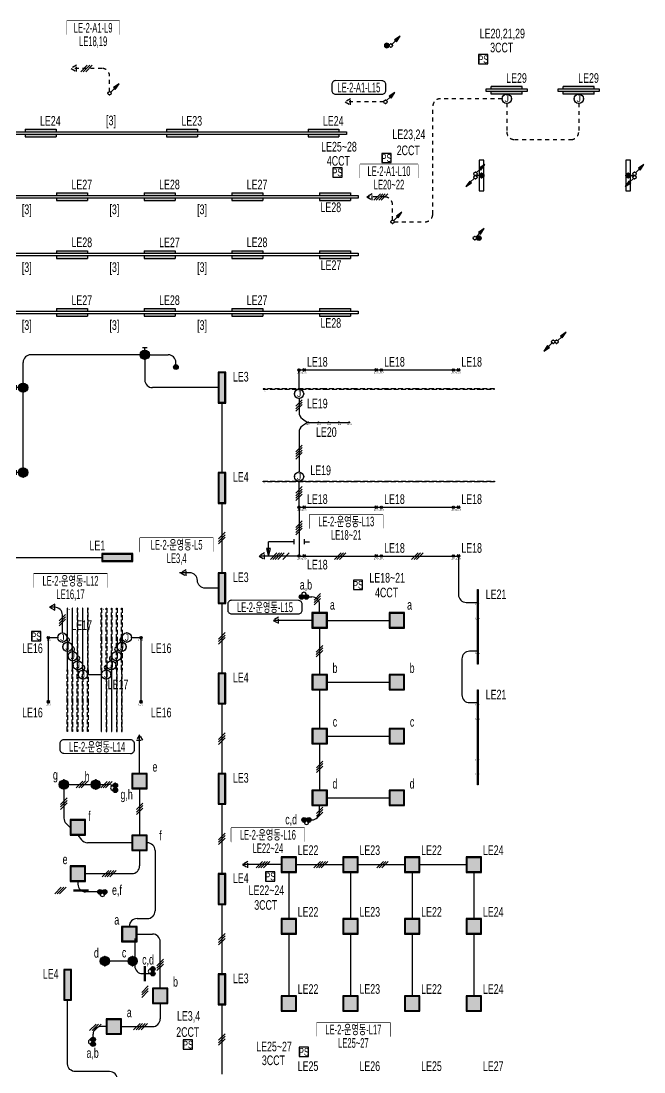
# Model space of a CAD drawing. Header units: millimetres. Extents: x 86947 to 500447, y -530175 to 1059536.
# Drawn here: x 153243 to 177466, y -99159 to -58287 of the extents above; entities that cross this region are included whole.
import ezdxf
from ezdxf.enums import TextEntityAlignment as Align

# ---------------------------------------------------------------- set-up
doc = ezdxf.new("R2010")
doc.units = ezdxf.units.MM
doc.header["$LTSCALE"] = 150
doc.set_wipeout_variables(frame=1)
doc.linetypes.add('D1', pattern=[3, 1, -1, 1])
doc.linetypes.add('DASHED2', pattern=[0.375, 0.25, -0.125])
for name, color, linetype in [('------01 Distribution Panel', 3, 'Continuous'), ('------03 Lighting Fixture', 3, 'Continuous'), ('------04 Lighting Switch', 2, 'Continuous'), ('------04 Number of Strands (가닥수)', 1, 'Continuous'), ('-----20 General Symbol', 3, 'Continuous'), ('-----21 Embeded Wire in Ceiling or Wall', 4, 'Continuous'), ('-----23 Concealed or Exposed Wire', 4, 'D1'), ('-----28 Race Way', 1, 'Continuous'), ('-----29 Indicator', 1, 'Continuous'), ('e', 1, 'Continuous'), ('I-C-LIGHT', 10, 'Continuous')]:
    doc.layers.add(name, color=color, linetype=linetype)
doc.styles.add('ELEC', font='Dotum.ttf')

# ---------------------------------------------------------------- blocks, each defined once
blk = doc.blocks.new('D12')
at = {"linetype": 'Continuous'}
blk.add_lwpolyline([(600, -90), (600, 90), (-600, 90), (-600, -90)], close=True, dxfattribs=at)
blk.add_circle((0, 0), 90, dxfattribs=at)
for p in [(-90, 0), (0, 90), (90, 0), (0, -90)]:
    blk.add_point(p)
blk = doc.blocks.new('E13')
at = {"layer": '------03 Lighting Fixture'}
blk.add_hatch(color=256, dxfattribs=at).paths.add_polyline_path([(-90, 180, 1), (90, 180, 1)])
for p, q in [((90, 0), (-90, 0)), ((0, 90), (0, 0))]:
    blk.add_line(p, q, dxfattribs=at)
blk.add_blockref('D12', (0, 180), dxfattribs=at)
blk = doc.blocks.new('*U16')
blk.add_lwpolyline([(150, 0), (-150, 0), (-150, -300), (150, -300)], close=True)
at = {"style": 'ELEC', "width": 0.6}
blk.add_text('PS', height=250, dxfattribs=at).set_placement((0, -150), align=Align.MIDDLE)
blk = doc.blocks.new('*U13')
h = blk.add_hatch(color=256)
edge = h.paths.add_edge_path()
edge.add_arc((0, -75), 75, 0, 360)
blk.add_circle((0, -75), 75)
blk = doc.blocks.new('*U14')
h = blk.add_hatch(color=256)
edge = h.paths.add_edge_path()
edge.add_arc((-75, -75), 75, 0, 360)
h = blk.add_hatch(color=256)
edge = h.paths.add_edge_path()
edge.add_arc((75, -75), 75, 0, 360)
for centre in [(-75, -75), (75, -75)]:
    blk.add_circle(centre, 75)
blk.add_arc((0, 0), 75, 0, 180)
blk.add_point((150, -75))
blk = doc.blocks.new('E17')
h = blk.add_hatch(color=256)
h.paths.add_polyline_path([(600, 100), (-600, 100), (-600, 0), (600, 0)])
h.paths.add_polyline_path([(600, -100), (-600, -100), (-600, -200), (600, -200)])
for p, q in [((-600, 100), (600, 100)), ((-600, 100), (-600, 0)), ((600, 100), (600, 0)), ((600, 100), (600, 0)), ((-600, -100), (-600, -200)), ((-600, -200), (600, -200)), ((600, -100), (600, -200))]:
    blk.add_line(p, q)
blk = doc.blocks.new('E16')
at = {"linetype": 'Continuous'}
h = blk.add_hatch(color=256, dxfattribs=at)
h.dxf.hatch_style = 1
h.paths.add_polyline_path([(570, -120), (570, 120), (-570, 120), (-570, -120)])
blk.add_lwpolyline([(600, 150), (-600, 150), (-600, -150), (600, -150)], close=True, dxfattribs=at)
at = {"color": 1, "linetype": 'Continuous'}
blk.add_lwpolyline([(570, 120), (-570, 120), (-570, -120), (570, -120)], close=True, dxfattribs=at)
blk = doc.blocks.new('D06')
for p, q in [((-75, 0), (0, 0)), ((0, -75), (0, 75))]:
    blk.add_line(p, q)
at = {"linetype": 'Continuous'}
blk.add_circle((-225, 0), 150, dxfattribs=at)
for p in [(-375, 0), (-225, 150), (-75, 0), (-225, -150)]:
    blk.add_point(p)
blk = doc.blocks.new('E06')
blk.add_hatch(color=256).paths.add_polyline_path([(-75, 0, 1), (-375, 0, 1)])
blk.add_blockref('D06', (0, 0))
blk = doc.blocks.new('E21')
h = blk.add_hatch(color=256)
h.dxf.hatch_style = 1
h.paths.add_polyline_path([(-270, 270), (-270, -270), (270, -270), (270, 270)])
blk.add_lwpolyline([(-300, -300), (300, -300), (300, 300), (-300, 300)], close=True)
at = {"color": 1, "linetype": 'Continuous'}
blk.add_lwpolyline([(-270, -270), (270, -270), (270, 270), (-270, 270)], close=True, dxfattribs=at)
blk = doc.blocks.new('l-pen3')
at = {"layer": 'I-C-LIGHT', "color": 1}
for p, q in [((1500900, 242206), (1500897, 242206)), ((1500953, 242206), (1500903, 242206)), ((1500928, 242236), (1500928, 242234)), ((1500928, 242181), (1500928, 242231)), ((1500928, 242175), (1500928, 242178)), ((1500956, 242206), (1500958, 242206))]:
    blk.add_line(p, q, dxfattribs=at)
at = {"layer": 'I-C-LIGHT', "color": 6}
blk.add_circle((1500928, 242206), 17.5, dxfattribs=at)
at = {"layer": 'I-C-LIGHT', "color": 9}
for radius in [12.5, 12]:
    blk.add_circle((1500928, 242206), radius, dxfattribs=at)
at = {"layer": 'I-C-LIGHT', "color": 9, "insert": (1500928, 242128), "char_height": 60, "width": 294.84, "attachment_point": 5, "style": 'ELEC'}
blk.add_mtext('LP-4', dxfattribs=at)
blk = doc.blocks.new('LD-3')
at = {"layer": 'I-C-LIGHT', "color": 1}
for p, q in [((851536, 286856), (851443, 286950)), ((851536, 286950), (851443, 286856))]:
    blk.add_line(p, q, dxfattribs=at)
at = {"layer": 'I-C-LIGHT', "color": 5}
for radius in [46.2, 21.1, 15.8]:
    blk.add_circle((851490, 286903), radius, dxfattribs=at)
at = {"layer": 'I-C-LIGHT', "color": 251}
blk.add_circle((851490, 286903), 15, dxfattribs=at)
at = {"layer": 'I-C-LIGHT', "color": 9, "insert": (851490, 286799), "char_height": 60, "width": 195.11, "attachment_point": 5, "style": 'ELEC'}
blk.add_mtext('LD-3', dxfattribs=at)
blk = doc.blocks.new('2F 인테리어')
at = {"layer": 'I-C-LIGHT', "linetype": 'DASHED2', "ltscale": 5, "elevation": 0}
for points in [[(-88444, -72585), (-89644, -72585), (-89644, -72605), (-88444, -72605)], [(-87244, -72585), (-88444, -72585), (-88444, -72605), (-87244, -72605)], [(-86044, -72585), (-87244, -72585), (-87244, -72605), (-86044, -72605)], [(-84844, -72585), (-86044, -72585), (-86044, -72605), (-84844, -72605)], [(-83644, -72585), (-84844, -72585), (-84844, -72605), (-83644, -72605)], [(-82444, -72585), (-83644, -72585), (-83644, -72605), (-82444, -72605)], [(-81244, -72585), (-82444, -72585), (-82444, -72605), (-81244, -72605)], [(-80644, -72585), (-81244, -72585), (-81244, -72605), (-80644, -72605)], [(-88444, -76205), (-89644, -76205), (-89644, -76185), (-88444, -76185)], [(-87244, -76205), (-88444, -76205), (-88444, -76185), (-87244, -76185)], [(-86044, -76205), (-87244, -76205), (-87244, -76185), (-86044, -76185)], [(-84844, -76205), (-86044, -76205), (-86044, -76185), (-84844, -76185)], [(-83644, -76205), (-84844, -76205), (-84844, -76185), (-83644, -76185)], [(-82444, -76205), (-83644, -76205), (-83644, -76185), (-82444, -76185)], [(-81244, -76205), (-82444, -76205), (-82444, -76185), (-81244, -76185)], [(-80644, -76205), (-81244, -76205), (-81244, -76185), (-80644, -76185)], [(-97249, -82315), (-97249, -81115), (-97269, -81115), (-97269, -82315)], [(-97049, -82315), (-97049, -81115), (-97069, -81115), (-97069, -82315)], [(-96849, -82315), (-96849, -81115), (-96869, -81115), (-96869, -82315)], [(-96649, -82315), (-96649, -81115), (-96669, -81115), (-96669, -82315)], [(-96449, -82315), (-96449, -81115), (-96469, -81115), (-96469, -82315)], [(-95944, -82315), (-95944, -81115), (-95924, -81115), (-95924, -82315)], [(-95744, -82315), (-95744, -81115), (-95724, -81115), (-95724, -82315)], [(-95544, -82315), (-95544, -81115), (-95524, -81115), (-95524, -82315)], [(-95344, -82315), (-95344, -81115), (-95324, -81115), (-95324, -82315)], [(-95144, -82315), (-95144, -81115), (-95124, -81115), (-95124, -82315)], [(-97249, -83515), (-97249, -82315), (-97269, -82315), (-97269, -83515)], [(-97049, -83515), (-97049, -82315), (-97069, -82315), (-97069, -83515)], [(-96849, -83515), (-96849, -82315), (-96869, -82315), (-96869, -83515)], [(-96649, -83515), (-96649, -82315), (-96669, -82315), (-96669, -83515)], [(-96449, -83515), (-96449, -82315), (-96469, -82315), (-96469, -83515)], [(-95944, -83515), (-95944, -82315), (-95924, -82315), (-95924, -83515)], [(-95744, -83515), (-95744, -82315), (-95724, -82315), (-95724, -83515)], [(-95544, -83515), (-95544, -82315), (-95524, -82315), (-95524, -83515)], [(-95344, -83515), (-95344, -82315), (-95324, -82315), (-95324, -83515)], [(-95144, -83515), (-95144, -82315), (-95124, -82315), (-95124, -83515)], [(-97249, -83515), (-97249, -84715), (-97269, -84715), (-97269, -83515)], [(-97049, -83515), (-97049, -84715), (-97069, -84715), (-97069, -83515)], [(-96849, -83515), (-96849, -84715), (-96869, -84715), (-96869, -83515)], [(-96649, -83515), (-96649, -84715), (-96669, -84715), (-96669, -83515)], [(-96449, -83515), (-96449, -84715), (-96469, -84715), (-96469, -83515)], [(-95944, -83515), (-95944, -84715), (-95924, -84715), (-95924, -83515)], [(-95744, -83515), (-95744, -84715), (-95724, -84715), (-95724, -83515)], [(-95544, -83515), (-95544, -84715), (-95524, -84715), (-95524, -83515)], [(-95344, -83515), (-95344, -84715), (-95324, -84715), (-95324, -83515)], [(-95144, -83515), (-95144, -84715), (-95124, -84715), (-95124, -83515)], [(-97249, -84715), (-97249, -85915), (-97269, -85915), (-97269, -84715)], [(-97049, -84715), (-97049, -85915), (-97069, -85915), (-97069, -84715)], [(-96849, -84715), (-96849, -85915), (-96869, -85915), (-96869, -84715)], [(-96649, -84715), (-96649, -85915), (-96669, -85915), (-96669, -84715)], [(-96449, -84715), (-96449, -85915), (-96469, -85915), (-96469, -84715)], [(-95944, -84715), (-95944, -85915), (-95924, -85915), (-95924, -84715)], [(-95744, -84715), (-95744, -85915), (-95724, -85915), (-95724, -84715)], [(-95544, -84715), (-95544, -85915), (-95524, -85915), (-95524, -84715)], [(-95344, -84715), (-95344, -85915), (-95324, -85915), (-95324, -84715)], [(-95144, -84715), (-95144, -85915), (-95124, -85915), (-95124, -84715)]]:
    blk.add_lwpolyline(points, close=True, dxfattribs=at)
at = {"layer": 'I-C-LIGHT', "color": 1}
for points in [[(-81311, -80395), (-81281, -80395), (-81281, -83295), (-81311, -83295)], [(-81311, -84295), (-81281, -84295), (-81281, -87995), (-81311, -87995)]]:
    blk.add_lwpolyline(points, close=True, dxfattribs=at)
at = {"layer": 'I-C-LIGHT', "color": 4}
for points in [[(-81296, -80395), (-81296, -83295)], [(-81296, -84295), (-81296, -87995)]]:
    blk.add_lwpolyline(points, dxfattribs=at)
at = {"layer": 'I-C-LIGHT'}
for name, p in [('LD-3', (-939736, -358758)), ('LD-3', (-939536, -358758)), ('LD-3', (-936736, -358758)), ('LD-3', (-936536, -358758)), ('LD-3', (-933736, -358758)), ('LD-3', (-933536, -358758)), ('l-pen3', (-1588824, -316101)), ('l-pen3', (-1588424, -316101)), ('l-pen3', (-1588024, -316101)), ('l-pen3', (-1587624, -316101)), ('l-pen3', (-1587224, -316101)), ('LD-3', (-939736, -364098)), ('LD-3', (-939536, -364098)), ('LD-3', (-936736, -364098)), ('LD-3', (-936536, -364098)), ('LD-3', (-933736, -364098)), ('LD-3', (-933536, -364098)), ('LD-3', (-939736, -365998)), ('LD-3', (-939536, -365998)), ('LD-3', (-936736, -365998)), ('LD-3', (-936536, -365998)), ('LD-3', (-933736, -365998)), ('LD-3', (-933536, -365998)), ('l-pen3', (-1582224, -323101)), ('l-pen3', (-1582224, -323651)), ('LD-3', (-949486, -369168)), ('LD-3', (-945886, -369168)), ('l-pen3', (-1582224, -325001)), ('LD-3', (-949486, -371668)), ('LD-3', (-945886, -371668)), ('l-pen3', (-1582224, -327001)), ('l-pen3', (-1582224, -327551)), ('l-pen3', (-1582224, -329151)), ('l-pen3', (-1582224, -329701))]:
    blk.add_blockref(name, p, dxfattribs=at)
at = {"layer": 'I-C-LIGHT', "color": 9, "char_height": 60, "width": 195.11, "attachment_point": 5, "style": 'ELEC'}
for insert in [(-89597, -72655), (-89597, -76255), (-97201, -81165, 0), (-95876, -81165, 0)]:
    blk.add_mtext('T5', dxfattribs=dict(at, insert=insert))
blk = doc.blocks.new('O01')
blk.add_hatch(color=256).paths.add_polyline_path([(-149, -218), (-218, -149), (-368, -368)])
blk.add_line((-46, -46), (-184, -184))
blk.add_lwpolyline([(-368, -368), (-149, -218), (-218, -149), (-368, -368)])
blk.add_circle((0, 0), 65)
for p in [(-65, 0), (-65, 0), (0, 65), (0, 65), (65, 0), (65, 0), (0, -65), (0, -65)]:
    blk.add_point(p)
blk = doc.blocks.new('O07')
blk.add_lwpolyline([(0, -100), (173, 0), (0, 100)], close=True)
blk = doc.blocks.new('O04')
blk.add_circle((0, 0), 150)
for p in [(-150, 0), (0, 150), (150, 0), (0, -150)]:
    blk.add_point(p)
at = {"style": 'ELEC'}
blk.add_text('J', height=214, dxfattribs=at).set_placement((0, 0), align=Align.MIDDLE)
blk = doc.blocks.new('*U45')
at = {"color": 0}
for p, q in [((-186, -106), (26, 106)), ((-106, -106), (106, 106)), ((-26, -106), (186, 106))]:
    blk.add_line(p, q, dxfattribs=at)
blk = doc.blocks.new('*U48')
at = {"color": 0}
for p, q in [((-226, -106), (-14, 106)), ((-146, -106), (66, 106)), ((-66, -106), (146, 106)), ((14, -106), (226, 106))]:
    blk.add_line(p, q, dxfattribs=at)
blk = doc.blocks.new('*U47')
at = {"color": 0}
for p, q in [((-306, -106), (-94, 106)), ((-226, -106), (-14, 106)), ((-146, -106), (66, 106)), ((-66, -106), (146, 106)), ((94, -106), (306, 106))]:
    blk.add_line(p, q, dxfattribs=at)
blk = doc.blocks.new('D01')
at = {"linetype": 'Continuous'}
blk.add_circle((0, 0), 150, dxfattribs=at)
for p in [(-150, 0), (0, 150), (150, 0), (0, -150)]:
    blk.add_point(p)
blk = doc.blocks.new('직부등')
at = {"layer": '------03 Lighting Fixture'}
blk.add_hatch(color=256, dxfattribs=at).paths.add_polyline_path([(150, 0, 1), (-150, 0, 1)])
at = {"layer": '------03 Lighting Fixture', "color": 2}
blk.add_blockref('D01', (0, 0), dxfattribs=at)

msp = doc.modelspace()

# ---------------------------------------------------------------- linework, layer by layer
at = {"layer": '------01 Distribution Panel', "color": 1}
for points in [[(155021, -58812), (157076, -58812), (157076, -58287), (155021, -58287)], [(166424, -64386), (168679, -64386), (168679, -63861), (166424, -63861)], [(164462, -78013), (167317, -78013), (167317, -77488), (164462, -77488)], [(157865, -78918), (160720, -78918), (160720, -78393), (157865, -78393)], [(153741, -80317), (156596, -80317), (156596, -79792), (153741, -79792)], [(161415, -90196), (164270, -90196), (164270, -89671), (161415, -89671)], [(164739, -97767), (167594, -97767), (167594, -97242), (164739, -97242)]]:
    msp.add_lwpolyline(points, close=True, dxfattribs=at)
at = {"layer": '-----21 Embeded Wire in Ceiling or Wall'}
for p, q in [((157874, -71265), (153624, -71265)), ((158054, -71445), (158054, -72245)), ((158234, -71265), (158964, -71265)), ((153324, -72365), (153324, -71565)), ((159264, -71655), (159264, -71565)), ((153324, -75665), (153324, -72725)), ((160904, -72545), (158354, -72545)), ((164424, -80685), (164554, -80685)), ((154551, -81085), (154351, -81085)), ((164854, -81295), (164854, -80985)), ((154851, -82085), (154851, -81385)), ((154911, -88163), (154911, -89282)), ((155099, -87983), (155966, -87983)), ((156326, -87983), (156655, -87983)), ((156817, -88022), (156757, -88001)), ((155154, -89645), (155002, -89498)), ((155454, -89945), (155591, -90126)), ((157554, -90245), (155830, -90245)), ((157854, -90545), (157854, -91145)), ((158454, -90545), (158454, -92895)), ((155754, -91445), (157554, -91445)), ((155454, -91745), (155454, -91855)), ((156226, -92155), (155754, -92155)), ((157754, -93195), (158154, -93195)), ((157754, -93795), (158354, -93795)), ((158654, -95895), (158654, -94095)), ((158654, -96495), (158654, -97095)), ((156554, -97395), (156344, -97395)), ((157154, -97395), (158354, -97395)), ((156044, -97805), (156044, -97695))]:
    msp.add_line(p, q, dxfattribs=at)
for points in [[(164054, -72605), (164054, -71901)], [(164100, -71855), (164207, -71855)], [(164300, -71855), (167007, -71855)], [(167100, -71855), (167207, -71855)], [(167300, -71855), (170007, -71855)], [(170100, -71855), (170207, -71855)], [(161054, -73145), (161054, -75845)], [(164421, -73895), (164786, -73895)], [(164821, -73895), (165184, -73895)], [(165221, -73895), (165586, -73895)], [(165621, -73895), (165986, -73895)], [(164054, -77149), (164054, -76185)], [(161054, -77045), (161054, -79745)], [(164054, -77241), (164054, -79049)], [(164100, -77195), (164207, -77195)], [(164300, -77195), (167007, -77195)], [(167100, -77195), (167207, -77195)], [(167300, -77195), (170007, -77195)], [(170100, -77195), (170207, -77195)], [(152254, -79150), (156387, -79150)], [(164007, -79095), (162507, -79095)], [(164100, -79095), (164207, -79095)], [(164300, -79095), (167007, -79095)], [(167100, -79095), (167207, -79095)], [(167300, -79095), (170007, -79095)], [(170100, -79095), (170207, -79095)], [(161054, -80945), (161054, -83645)], [(154304, -82311), (154304, -84719)], [(154350, -82265), (154671, -82265)], [(157536, -82265), (157857, -82265)], [(157904, -82311), (157904, -84719)], [(155831, -83705), (156376, -83705)], [(161054, -84845), (161054, -87545)], [(157854, -87545), (157854, -86045)], [(157854, -88145), (157854, -89945)], [(161054, -88745), (161054, -91445)], [(161054, -92645), (161054, -95345)], [(157404, -94845), (156608, -94845)], [(161054, -96545), (161054, -99245)]]:
    msp.add_lwpolyline(points, dxfattribs=at)
for points in [[(164054, -72965), (164054, -73507, 0.245816), (164183, -73754), (164386, -73895), (164183, -74036, 0.245816), (164054, -74283), (164054, -75825)], [(170254, -79141), (170254, -80595, 0.414214), (170554, -80895), (170992, -80895)], [(160904, -80345), (160404, -80345, -0.414214), (160104, -80045, 0.414214), (159804, -79745), (159404, -79745)], [(155051, -82445, 0.932197), (155031, -82265)], [(157176, -82265, 0.932197), (157156, -82445)], [(155251, -82805, 0.932197), (155231, -82625)], [(156976, -82625, 0.932197), (156956, -82805)], [(170986, -82795), (170686, -82795, 0.414214), (170386, -83095), (170386, -84495, 0.414214), (170686, -84795), (170986, -84795)], [(155451, -83165, 0.932197), (155431, -82985)], [(155651, -83525, 0.932197), (155631, -83345)], [(156576, -83345, 0.932197), (156556, -83525)], [(156776, -82985, 0.932197), (156756, -83165)], [(157666, -93972), (157666, -95035, 0.414214), (157966, -95335), (158279, -95335)], [(156987, -99845), (156987, -99445, 0.414214), (156687, -99145), (155354, -99145, -0.414214), (155054, -98845), (155054, -96370)]]:
    msp.add_lwpolyline(points, format="xyb", dxfattribs=at)
at = {"layer": '-----21 Embeded Wire in Ceiling or Wall', "elevation": 0}
for points in [[(164554, -81595), (163054, -81595)], [(165154, -81595), (167554, -81595)], [(164854, -81895), (164853, -83695)], [(165154, -83995), (167554, -83995)], [(164854, -84295), (164854, -85795)], [(165154, -86095), (167554, -86095)], [(164854, -86395), (164854, -88195)], [(165154, -88495), (167554, -88495)], [(163354, -91095), (161854, -91095)], [(163954, -91095), (165754, -91095)], [(166354, -91095), (168154, -91095)], [(168754, -91095), (170554, -91095)], [(163654, -91395), (163654, -93195)], [(166054, -91395), (166054, -93195)], [(168454, -91395), (168454, -93195)], [(170854, -91395), (170854, -93195)], [(163654, -93795), (163654, -96195)], [(166054, -93795), (166054, -96195)], [(168454, -93795), (168454, -96195)], [(170854, -93795), (170854, -96195)]]:
    msp.add_lwpolyline(points, dxfattribs=at)
msp.add_lwpolyline([(164524, -89355), (164554, -89355, 0.414214), (164854, -89055), (164854, -88795)], format="xyb", dxfattribs=at)
at = {"layer": '-----21 Embeded Wire in Ceiling or Wall'}
for centre, start, end in [((153624, -71565), 90, 180), ((158964, -71565), 0, 90), ((158354, -72245), 180, 270), ((164554, -80985), 0, 90), ((154551, -81385), 0, 90), ((156655, -88283), 70.1039, 90), ((155211, -89282), 180, 225.8333), ((155830, -89945), 217.1292, 270), ((158154, -90545), 0, 90), ((157554, -91145), 270, 0), ((155754, -91855), 180, 270), ((158154, -92895), 270, 0), ((157754, -93495), 90, 180), ((158354, -94095), 0, 90), ((158354, -97095), 270, 0), ((156344, -97695), 90, 180)]:
    msp.add_arc(centre, 300, start, end, dxfattribs=at)
at = {"layer": '-----23 Concealed or Exposed Wire'}
for p, q in [((169254, -65795), (169254, -61610)), ((171950, -61310), (169554, -61310)), ((172130, -61490), (172130, -62595)), ((174930, -61490), (174930, -62595)), ((172430, -62895), (174630, -62895)), ((167754, -66095), (168954, -66095))]:
    msp.add_line(p, q, dxfattribs=at)
for points in [[(156689, -61030), (156689, -60430, 0.414214), (156389, -60130), (155189, -60130)], [(167689, -66030), (167689, -65430, 0.414214), (167389, -65130), (166689, -65130)]]:
    msp.add_lwpolyline(points, format="xyb", dxfattribs=at)
msp.add_lwpolyline([(167349, -61430), (165849, -61430)], dxfattribs=at)
for centre, start, end in [((169554, -61610), 90, 180), ((172430, -62595), 180, 270), ((174630, -62595), 270, 0), ((168954, -65795), 270, 0)]:
    msp.add_arc(centre, 300, start, end, dxfattribs=at)
at = {"layer": '-----28 Race Way', "elevation": 0}
for points in [[(171330, -60930), (172930, -60930), (172930, -61030), (171330, -61030)], [(174130, -60930), (175730, -60930), (175730, -61030), (174130, -61030)], [(166350, -65070), (166350, -65170), (103208, -65170), (103208, -65070)], [(166350, -67320), (166350, -67420), (103208, -67420), (103208, -67320)], [(166350, -69570), (166350, -69670), (103208, -69670), (103208, -69570)]]:
    msp.add_lwpolyline(points, close=True, dxfattribs=at)
at = {"layer": '-----28 Race Way'}
msp.add_lwpolyline([(165904, -62595), (165904, -62695), (103604, -62695), (103604, -62595)], close=True, dxfattribs=at)
at = {"layer": '-----29 Indicator'}
for p, q in [((163854, -78438), (163854, -78638)), ((164254, -78438), (164254, -78638)), ((162868, -79095), (162868, -78538)), ((163854, -78538), (162868, -78538))]:
    msp.add_line(p, q, dxfattribs=at)
at = {"layer": '-----29 Indicator', "color": 1}
for p, q in [((162943, -78795), (162793, -78795)), ((162793, -78795), (162868, -79095)), ((162868, -79095), (162943, -78795))]:
    msp.add_line(p, q, dxfattribs=at)
at = {"color": 1, "linetype": 'Continuous'}
for points in [[(165329, -60981, 0.414214), (165479, -61131), (167279, -61136, 0.414214), (167429, -60986), (167429, -60761, 0.414214), (167279, -60611), (165479, -60606, 0.414214), (165329, -60756)], [(161279, -81191, 0.414214), (161429, -81341), (164029, -81346, 0.414214), (164179, -81196), (164179, -80971, 0.414214), (164029, -80821), (161429, -80816, 0.414214), (161279, -80966)], [(154754, -86615, 0.414214), (154904, -86765), (157504, -86770, 0.414214), (157654, -86620), (157654, -86395, 0.414214), (157504, -86245), (154904, -86240, 0.414214), (154754, -86390)]]:
    msp.add_lwpolyline(points, format="xyb", close=True, dxfattribs=at)
at = {"layer": 'e'}
for points in [[(154275, -92100, 0, 0, 0), (155275, -92100, 90, 90, 0), (155875, -92100, 0, 0, 0)], [(158062, -96435, 0, 0, 0), (158062, -95635, 90, 90, 0), (158062, -95035, 0, 0, 0)]]:
    msp.add_lwpolyline(points, format="xyseb", dxfattribs=at)

# ---------------------------------------------------------------- block references
at = {"layer": '------03 Lighting Fixture', "color": 3, "rotation": 180}
for p in [(172130, -61030), (174930, -61030)]:
    msp.add_blockref('E17', p, dxfattribs=at)
at = {"layer": '------03 Lighting Fixture', "color": 3}
for p in [(154004, -62595), (159504, -62595), (165004, -62595), (155226, -65070), (158634, -65070), (162042, -65070), (165450, -65070), (155226, -67320), (158634, -67320), (162042, -67320), (165450, -67320), (155226, -69570), (158634, -69570), (162042, -69570), (165450, -69570)]:
    msp.add_blockref('E17', p, dxfattribs=at)
at = {"layer": '------03 Lighting Fixture'}
for name, p, rotation in [('E13', (170974, -64295), 270), ('E13', (177034, -64295), 89.99999999999999), ('E16', (161054, -72545), 270), ('E16', (161054, -76445), 270), ('E16', (161054, -80345), 270), ('E16', (161054, -84245), 270), ('E16', (161054, -88145), 270), ('E16', (161054, -92045), 270), ('E16', (155054, -95770), 270), ('E16', (161054, -95945), 270)]:
    msp.add_blockref(name, p, dxfattribs=dict(at, rotation=rotation))
at = {"layer": '------03 Lighting Fixture', "xscale": 1.2, "yscale": 1.2, "zscale": 1.2}
for p, rotation in [((158054, -70995), 89.99999999999993), ((153054, -72545), 180), ((153054, -75845), 180)]:
    msp.add_blockref('E06', p, dxfattribs=dict(at, rotation=rotation))
at = {"layer": '------03 Lighting Fixture'}
for name, p in [('E16', (156987, -79150)), ('E21', (164854, -81595)), ('E21', (167854, -81595)), ('E21', (164854, -83995)), ('E21', (167854, -83995)), ('E21', (164854, -86095)), ('E21', (167854, -86095)), ('E21', (157854, -87845)), ('E21', (164854, -88495)), ('E21', (167854, -88495)), ('E21', (155454, -89645)), ('E21', (157854, -90245)), ('E21', (155454, -91445)), ('E21', (163654, -91095)), ('E21', (166054, -91095)), ('E21', (168454, -91095)), ('E21', (170854, -91095)), ('E21', (157454, -93795)), ('E21', (163654, -93495)), ('E21', (166054, -93495)), ('E21', (168454, -93495)), ('E21', (170854, -93495)), ('E21', (158654, -96195)), ('E21', (163654, -96495)), ('E21', (166054, -96495)), ('E21', (168454, -96495)), ('E21', (170854, -96495)), ('E21', (156854, -97395))]:
    msp.add_blockref(name, p, dxfattribs=at)
at = {"layer": '------04 Lighting Switch', "yscale": 1.2, "zscale": 1.2}
for name, p, xscale, rotation in [('*U13', (167554, -59240), -1.2, 270), ('*U13', (170954, -66730), 1.2, 89.99999999999999), ('*U13', (159354, -71745), 1.2, 270), ('*U14', (156817, -88112), 1.2, 89.99999999999999), ('*U14', (164344, -89445), 1.2, 180), ('*U14', (156406, -92245), 1.2, 180), ('*U14', (158279, -95245), 1.2, 89.99999999999999), ('*U14', (155954, -97985), 1.2, 89.99999999999999)]:
    msp.add_blockref(name, p, dxfattribs=dict(at, xscale=xscale, rotation=rotation))
at = {"layer": '------04 Lighting Switch', "xscale": 1.2, "yscale": 1.2, "zscale": 1.2}
for name, p in [('*U16', (171216, -59595)), ('*U16', (167454, -63435)), ('*U16', (165544, -63995)), ('*U16', (166347, -80035)), ('*U14', (164244, -80595)), ('*U16', (153834, -82035)), ('*U16', (162934, -91375)), ('*U16', (159734, -97915)), ('*U16', (164244, -98195))]:
    msp.add_blockref(name, p, dxfattribs=at)
at = {"layer": '------04 Lighting Switch'}
msp.add_blockref('2F 인테리어', (252300, 0), dxfattribs=at)
at = {"layer": '------04 Number of Strands (가닥수)', "xscale": 1.2, "yscale": 1.2, "zscale": 1.2}
for name, p in [('*U45', (155789, -60130)), ('*U47', (163305, -79095)), ('*U45', (165654, -79095)), ('*U45', (168654, -79095)), ('*U45', (155614, -87983)), ('*U45', (156564, -87987)), ('*U48', (162652, -91095)), ('*U48', (164902, -91095)), ('*U45', (167302, -91095)), ('*U48', (156674, -91445)), ('*U45', (154775, -92100)), ('*U48', (157893, -97395)), ('*U45', (156131, -97423))]:
    msp.add_blockref(name, p, dxfattribs=at)
at = {"layer": '------04 Number of Strands (가닥수)', "xscale": -1.2, "yscale": 1.2, "zscale": 1.2, "rotation": 90}
for name, p in [('*U45', (164054, -73236)), ('*U48', (164054, -75054)), ('*U48', (164054, -76667)), ('*U48', (164054, -77999)), ('*U45', (161054, -78395)), ('*U45', (164766, -80773)), ('*U45', (154851, -81585)), ('*U45', (161054, -82295)), ('*U45', (164853, -82795)), ('*U45', (161054, -86195)), ('*U45', (164854, -87295)), ('*U45', (154911, -88723)), ('*U45', (157854, -88926)), ('*U45', (164854, -89080)), ('*U45', (161054, -90095)), ('*U45', (161054, -93995)), ('*U45', (158654, -94995)), ('*U45', (158062, -96035)), ('*U45', (161054, -97895))]:
    msp.add_blockref(name, p, dxfattribs=at)
at = {"layer": '-----20 General Symbol', "rotation": 180}
for p in [(167619, -59240), (156689, -61095), (167414, -61430), (170909, -64230), (177099, -64230), (167689, -66095), (170889, -66730), (174069, -70760)]:
    msp.add_blockref('O01', p, dxfattribs=at)
at = {"layer": '-----20 General Symbol', "xscale": 1.2, "yscale": 1.2, "zscale": 1.2}
for p in [(172130, -61310), (174930, -61310), (164054, -72785), (164054, -76005), (154851, -82265), (157356, -82265), (155051, -82625), (157156, -82625), (155251, -82985), (156956, -82985), (155451, -83345), (156756, -83345), (155651, -83705), (156556, -83705)]:
    msp.add_blockref('O04', p, dxfattribs=at)
at = {"layer": '-----20 General Symbol'}
for p in [(170909, -64360), (177099, -64360), (173939, -70760)]:
    msp.add_blockref('O01', p, dxfattribs=at)
at = {"layer": '-----21 Embeded Wire in Ceiling or Wall', "xscale": 1.199999999953434, "yscale": 1.199999999953434, "zscale": 1.199999999953434, "rotation": 180}
msp.add_blockref('O07', (154559, -81085), dxfattribs=at)
at = {"layer": '-----23 Concealed or Exposed Wire', "xscale": 1.199999999953434, "yscale": 1.199999999953434, "zscale": 1.199999999953434}
for p, rotation in [((155396, -60130), 180), ((166056, -61430), 180), ((166896, -65130), 180), ((162715, -79095), 180), ((159661, -79745), 180), ((163261, -81595), 180), ((157854, -86253), 89.99999999999999), ((162061, -91095), 180)]:
    msp.add_blockref('O07', p, dxfattribs=dict(at, rotation=rotation))
at = {"xscale": 1.2, "yscale": 1.2, "zscale": 1.2}
for p in [(154911, -87983), (156146, -87983), (156504, -94845), (157584, -94845)]:
    msp.add_blockref('직부등', p, dxfattribs=at)

# ---------------------------------------------------------------- texts
at = {"layer": '------04 Lighting Switch', "style": 'ELEC', "width": 0.7}
for s, p in [('LE20,21,29', (171959, -58806)), ('3CCT', (171935, -59319)), ('LE29', (172510, -60504)), ('LE29', (175310, -60504)), ('LE24', (154383, -62168)), ('LE23', (159883, -62168)), ('LE24', (165383, -62168)), ('LE23,24', (168325, -62725)), ('LE25~28', (165607, -63174)), ('2CCT', (168300, -63316)), ('4CCT', (165583, -63724)), ('LE27', (155606, -64643)), ('LE28', (159014, -64643)), ('LE27', (162422, -64643)), ('LE28', (165289, -65529)), ('LE28', (155606, -66893)), ('LE27', (159014, -66893)), ('LE28', (162422, -66893)), ('LE27', (165297, -67779)), ('LE27', (155606, -69143)), ('LE28', (159014, -69143)), ('LE27', (162422, -69143)), ('LE28', (165289, -70029)), ('LE18', (164765, -71540)), ('LE18', (167765, -71540)), ('LE18', (170765, -71540)), ('LE3', (161788, -72119)), ('LE19', (164765, -73162)), ('LE20', (165115, -74272)), ('LE19', (164893, -75760)), ('LE4', (161788, -76019)), ('LE18', (164765, -76880)), ('LE18', (167765, -76880)), ('LE18', (170765, -76880)), ('LE1', (156212, -78681)), ('LE18', (170765, -78780)), ('LE18', (164765, -79428)), ('LE3', (161788, -79919)), ('a,b', (164321, -80236)), ('LE18~21', (167482, -79938)), ('4CCT', (167457, -80513)), ('LE21', (171715, -80580)), ('a', (165350, -80993)), ('a', (168350, -80993)), ('LE17', (155600, -81782, 0)), ('LE16', (153687, -82680, 0)), ('LE16', (158693, -82680, 0)), ('b', (165450, -83443, 0)), ('b', (168450, -83443, 0)), ('LE4', (161788, -83819)), ('LE17', (157016, -84085, 0)), ('LE21', (171715, -84480)), ('LE16', (153687, -85180, 0)), ('LE16', (158693, -85180, 0)), ('c', (165450, -85543, 0)), ('c', (168450, -85543, 0)), ('h', (155815, -87657, 0)), ('e', (158450, -87293)), ('g', (154580, -87657, 0)), ('LE3', (161788, -87719)), ('d', (165450, -87943, 0)), ('d', (168450, -87943, 0)), ('g,h', (157349, -88413)), ('f', (155898, -89198)), ('f', (158662, -89956)), ('LE23', (166804, -90531)), ('LE22', (169204, -90531)), ('LE24', (171604, -90531)), ('e', (154956, -90893)), ('LE4', (161788, -91619)), ('e,f', (156972, -92108)), ('LE22~24', (162784, -92089, 0)), ('3CCT', (162760, -92664, 0)), ('LE22', (164404, -92931)), ('LE23', (166804, -92931)), ('LE22', (169204, -92931)), ('LE24', (171604, -92931)), ('a', (156966, -93243)), ('d', (156173, -94519)), ('c', (157253, -94519)), ('c,d', (158181, -94817)), ('LE4', (154398, -95344)), ('b', (159250, -95643)), ('LE3', (161788, -95519)), ('LE22', (164404, -95931)), ('LE23', (166804, -95931)), ('LE22', (169204, -95931)), ('LE24', (171604, -95931)), ('a', (157450, -96843)), ('LE3,4', (159758, -97012)), ('2CCT', (159727, -97606)), ('LE25~27', (163081, -98169)), ('a,b', (156026, -98444)), ('3CCT', (163057, -98704)), ('LE25', (164404, -98931)), ('LE26', (166804, -98931)), ('LE25', (169204, -98931)), ('LE27', (171604, -98931))]:
    msp.add_text(s, height=375, dxfattribs=at).set_placement(p, align=Align.MIDDLE)
at = {"layer": '-----28 Race Way', "style": 'ELEC', "width": 0.7}
for p in [(156742, -62202), (153466, -65658), (156874, -65658), (160282, -65658), (153466, -67908), (156874, -67908), (160282, -67908), (153466, -70158), (156874, -70158), (160282, -70158)]:
    msp.add_text('[3]', height=375, dxfattribs=at).set_placement(p, align=Align.MIDDLE)
at = {"linetype": 'Continuous', "style": 'ELEC', "width": 0.6}
for s, p in [('LE-2-A1-L15', (166379, -60871)), ('LE-2-운영동-L15', (162729, -81081)), ('LE-2-운영동-L14', (156204, -86505))]:
    msp.add_text(s, height=375, dxfattribs=at).set_placement(p, align=Align.MIDDLE)

# ---------------------------------------------------------------- next in the draw order: wipeouts: each hides what was drawn before it
at = {"color": 1}
for points in [[(155021, -58812), (157076, -58812), (157076, -58287), (155021, -58287)], [(166424, -64386), (168679, -64386), (168679, -63861), (166424, -63861)], [(164462, -78013), (167317, -78013), (167317, -77488), (164462, -77488)], [(157865, -78918), (160720, -78918), (160720, -78393), (157865, -78393)], [(153741, -80317), (156596, -80317), (156596, -79792), (153741, -79792)], [(161415, -90196), (164270, -90196), (164270, -89671), (161415, -89671)], [(164739, -97767), (167594, -97767), (167594, -97242), (164739, -97242)]]:
    msp.add_wipeout(points, dxfattribs=at)

# ---------------------------------------------------------------- next in the draw order: texts
at = {"layer": '------04 Lighting Switch', "style": 'ELEC', "width": 0.7}
msp.add_text('c,d', height=375, dxfattribs=at).set_placement((163746, -89363), align=Align.MIDDLE)

# ---------------------------------------------------------------- next in the draw order: wipeouts: each hides what was drawn before it
at = {"color": 1}
for points in [[(155021, -59337), (157076, -59337), (157076, -58812), (155021, -58812)], [(166424, -64911), (168679, -64911), (168679, -64386), (166424, -64386)], [(164462, -78538), (167317, -78538), (167317, -78013), (164462, -78013)], [(157865, -79443), (160720, -79443), (160720, -78918), (157865, -78918)], [(153741, -80842), (156596, -80842), (156596, -80317), (153741, -80317)], [(161415, -90721), (164270, -90721), (164270, -90196), (161415, -90196)], [(164739, -98292), (167594, -98292), (167594, -97767), (164739, -97767)]]:
    msp.add_wipeout(points, dxfattribs=at)

# ---------------------------------------------------------------- next in the draw order: linework, layer by layer
at = {"layer": '-----29 Indicator'}
msp.add_line((164254, -78538), (164462, -78538), dxfattribs=at)

# ---------------------------------------------------------------- next in the draw order: block references
at = {"layer": '------04 Number of Strands (가닥수)', "xscale": 1.2, "yscale": 1.2, "zscale": 1.2}
msp.add_blockref('*U48', (167233, -65130), dxfattribs=at)

# ---------------------------------------------------------------- next in the draw order: texts
at = {"layer": '------04 Lighting Switch', "style": 'ELEC', "width": 0.7}
for s, p in [('LE18', (167765, -78780)), ('LE22', (164404, -90531))]:
    msp.add_text(s, height=375, dxfattribs=at).set_placement(p, align=Align.MIDDLE)
at = {"style": 'ELEC', "width": 0.6}
for s, p in [('LE-2-A1-L9', (156048, -58549)), ('LE18,19', (156048, -59074)), ('LE-2-A1-L10', (167551, -64124)), ('LE20~22', (167551, -64649)), ('LE-2-운영동-L13', (165889, -77750)), ('LE-2-운영동-L5', (159293, -78655)), ('LE18~21', (165889, -78275)), ('LE3,4', (159293, -79180)), ('LE-2-운영동-L12', (155168, -80055)), ('LE16,17', (155168, -80580)), ('LE-2-운영동-L16', (162843, -89934)), ('LE22~24', (162843, -90459)), ('LE-2-운영동-L17', (166167, -97505)), ('LE25~27', (166167, -98030))]:
    msp.add_text(s, height=375, dxfattribs=at).set_placement(p, align=Align.MIDDLE_CENTER)

doc.saveas('drawing.dxf')
